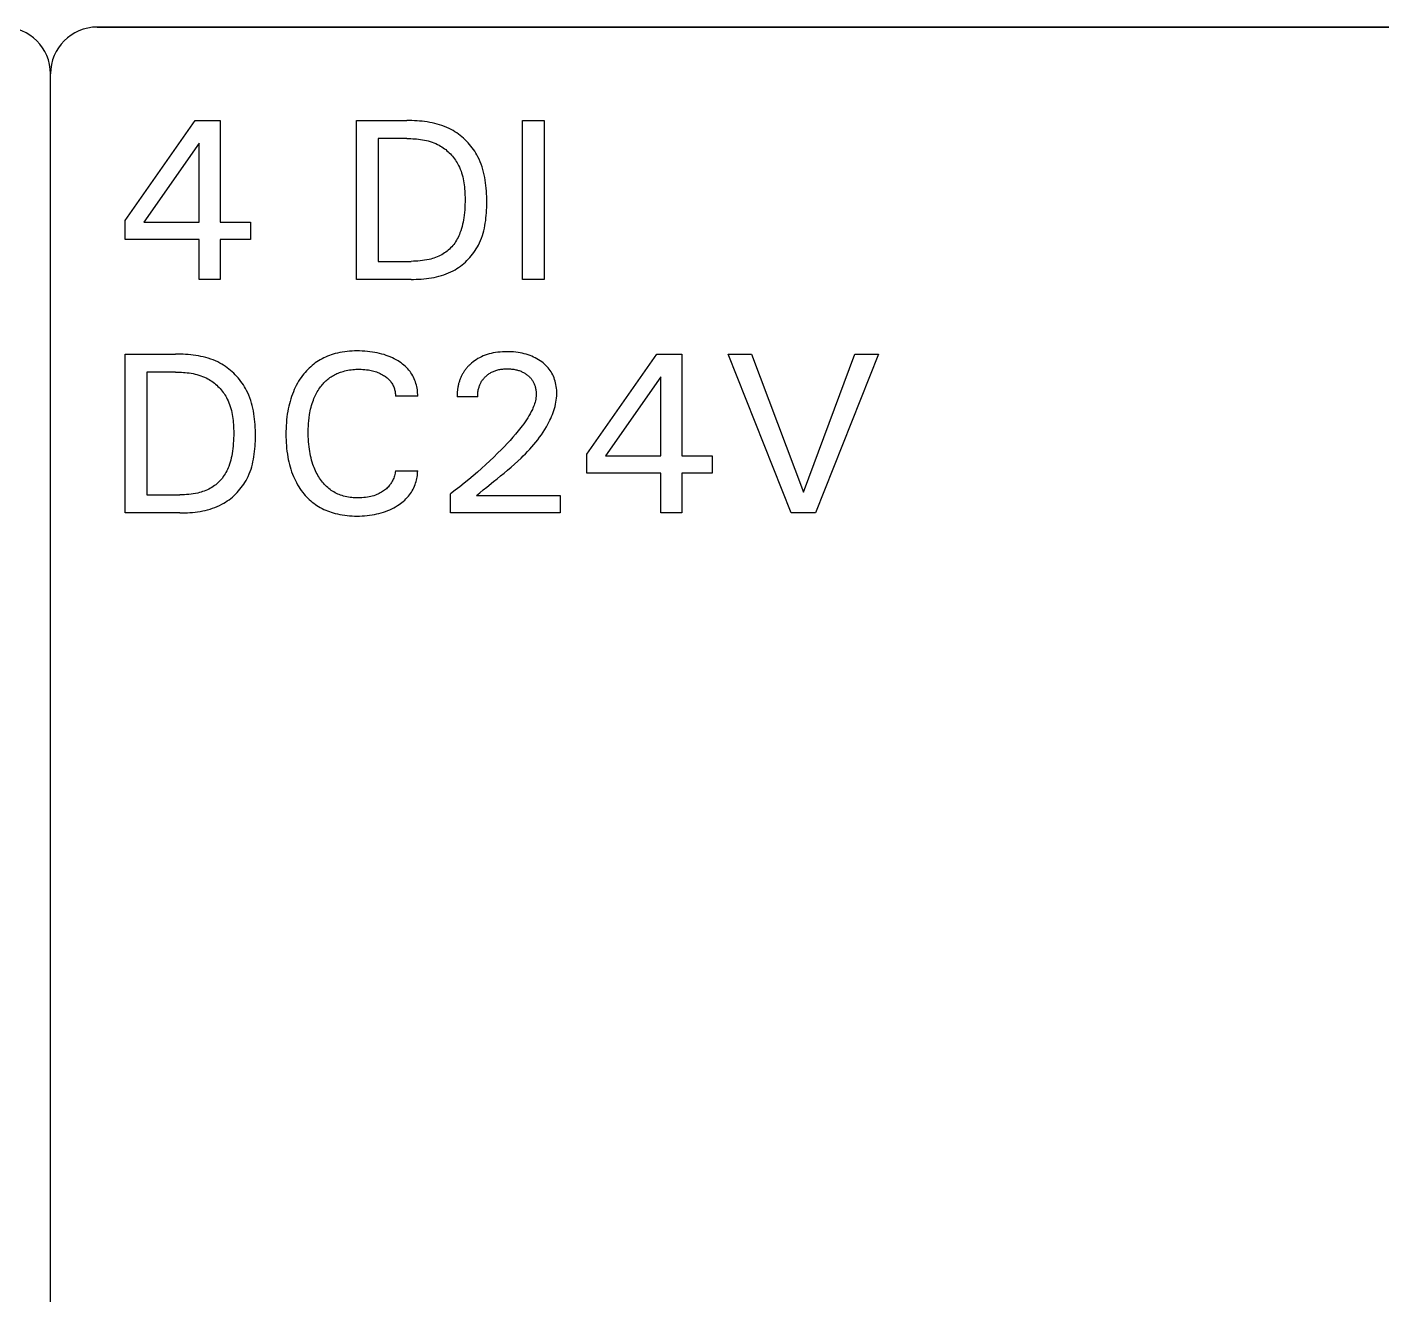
# Model space of a CAD drawing. Extents: x 10 to 656, y -396 to 292.
# Drawn here: x 264.507 to 267.443, y 115.463 to 118.21 of the extents above; entities that cross this region are included whole.
import ezdxf

# ---------------------------------------------------------------- set-up
doc = ezdxf.new("R2010")
doc.units = 0
doc.header["$LTSCALE"] = 5
doc.header["$MEASUREMENT"] = 0
doc.layers.get('0').update_dxf_attribs({"linetype": 'CONTINUOUS'})

msp = doc.modelspace()

# ---------------------------------------------------------------- linework, layer by layer
at = {"color": 7, "linetype": 'Continuous'}
for p, q in [((264.6592, 118.2098), (267.4934, 118.2098)), ((267.4934, 118.2098), (264.6592, 118.2098)), ((264.558, 91.5889), (264.558, 118.1086)), ((264.558, 91.5889), (264.558, 118.1086)), ((264.558, 101.4882), (264.558, 118.1086)), ((264.558, 101.4882), (264.558, 118.1086)), ((264.7199, 117.7908), (264.8716, 118.0073)), ((264.8716, 118.0073), (264.926, 118.0073)), ((264.926, 118.0073), (264.926, 117.7869)), ((265.2211, 117.6632), (265.2211, 118.0073)), ((265.2211, 118.0073), (265.3302, 118.0073)), ((265.3356, 118.0073), (265.3302, 118.0073)), ((265.3411, 118.0072), (265.3356, 118.0073)), ((265.3466, 118.007), (265.3411, 118.0072)), ((265.3522, 118.0067), (265.3466, 118.007)), ((265.3577, 118.0062), (265.3522, 118.0067)), ((265.3632, 118.0057), (265.3577, 118.0062)), ((265.3687, 118.0051), (265.3632, 118.0057)), ((265.3742, 118.0043), (265.3687, 118.0051)), ((265.3797, 118.0034), (265.3742, 118.0043)), ((265.3851, 118.0023), (265.3797, 118.0034)), ((265.5809, 117.6632), (265.5809, 118.0073)), ((265.5809, 118.0073), (265.628, 118.0073)), ((265.628, 118.0073), (265.628, 117.6632)), ((265.3905, 118.0011), (265.3851, 118.0023)), ((265.3958, 117.9997), (265.3905, 118.0011)), ((265.4011, 117.9982), (265.3958, 117.9997)), ((265.4063, 117.9965), (265.4011, 117.9982)), ((265.4114, 117.9946), (265.4063, 117.9965)), ((265.4165, 117.9925), (265.4114, 117.9946)), ((265.4215, 117.9902), (265.4165, 117.9925)), ((265.4264, 117.9877), (265.4215, 117.9902)), ((265.4304, 117.9854), (265.4264, 117.9877)), ((265.4344, 117.983), (265.4304, 117.9854)), ((265.4382, 117.9804), (265.4344, 117.983)), ((265.442, 117.9777), (265.4382, 117.9804)), ((265.4457, 117.9749), (265.442, 117.9777)), ((265.4494, 117.972), (265.4457, 117.9749)), ((264.8799, 117.9583), (264.7602, 117.7869)), ((264.8799, 117.7869), (264.8799, 117.9583)), ((265.2682, 117.9683), (265.2682, 117.7022)), ((265.3302, 117.9683), (265.2682, 117.9683)), ((265.3302, 117.9683), (265.3344, 117.9683)), ((265.3344, 117.9683), (265.3386, 117.9682)), ((265.3386, 117.9682), (265.3429, 117.968)), ((265.3429, 117.968), (265.3472, 117.9677)), ((265.3472, 117.9677), (265.3514, 117.9674)), ((265.3514, 117.9674), (265.3557, 117.9669)), ((265.3557, 117.9669), (265.3599, 117.9664)), ((265.3599, 117.9664), (265.3641, 117.9657)), ((265.3641, 117.9657), (265.3683, 117.9649)), ((265.3683, 117.9649), (265.3725, 117.964)), ((265.3725, 117.964), (265.3766, 117.963)), ((265.3766, 117.963), (265.3807, 117.9618)), ((265.3807, 117.9618), (265.3847, 117.9605)), ((265.3847, 117.9605), (265.3887, 117.9591)), ((265.3887, 117.9591), (265.3926, 117.9574)), ((265.3926, 117.9574), (265.3965, 117.9557)), ((265.3965, 117.9557), (265.4002, 117.9537)), ((265.4002, 117.9537), (265.4032, 117.952)), ((265.4032, 117.952), (265.4061, 117.9502)), ((265.4061, 117.9502), (265.4089, 117.9483)), ((265.4089, 117.9483), (265.4117, 117.9463)), ((265.4117, 117.9463), (265.4144, 117.9442)), ((265.4144, 117.9442), (265.417, 117.942)), ((265.4529, 117.9689), (265.4494, 117.972)), ((265.4563, 117.9657), (265.4529, 117.9689)), ((265.4596, 117.9624), (265.4563, 117.9657)), ((265.4628, 117.959), (265.4596, 117.9624)), ((265.4659, 117.9555), (265.4628, 117.959)), ((265.4689, 117.9519), (265.4659, 117.9555)), ((265.4718, 117.9482), (265.4689, 117.9519)), ((265.4745, 117.9445), (265.4718, 117.9482)), ((265.4771, 117.9406), (265.4745, 117.9445)), ((265.417, 117.942), (265.4196, 117.9398)), ((265.4196, 117.9398), (265.4221, 117.9374)), ((265.4221, 117.9374), (265.4245, 117.9349)), ((265.4245, 117.9349), (265.4268, 117.9324)), ((265.4268, 117.9324), (265.4291, 117.9298)), ((265.4291, 117.9298), (265.4312, 117.9272)), ((265.4312, 117.9272), (265.4333, 117.9244)), ((265.4333, 117.9244), (265.4353, 117.9216)), ((265.4353, 117.9216), (265.4372, 117.9188)), ((265.4372, 117.9188), (265.439, 117.9159)), ((265.439, 117.9159), (265.4407, 117.9129)), ((265.4796, 117.9367), (265.4771, 117.9406)), ((265.4819, 117.9327), (265.4796, 117.9367)), ((265.4841, 117.9286), (265.4819, 117.9327)), ((265.4867, 117.9234), (265.4841, 117.9286)), ((265.4891, 117.918), (265.4867, 117.9234)), ((265.4912, 117.9125), (265.4891, 117.918)), ((265.4407, 117.9129), (265.4423, 117.9099)), ((265.4423, 117.9099), (265.4442, 117.9059)), ((265.4442, 117.9059), (265.4459, 117.9019)), ((265.4459, 117.9019), (265.4475, 117.8978)), ((265.4475, 117.8978), (265.4489, 117.8937)), ((265.4489, 117.8937), (265.4501, 117.8895)), ((265.4501, 117.8895), (265.4513, 117.8852)), ((265.4513, 117.8852), (265.4522, 117.8809)), ((265.4932, 117.907), (265.4912, 117.9125)), ((265.4949, 117.9013), (265.4932, 117.907)), ((265.4965, 117.8957), (265.4949, 117.9013)), ((265.4978, 117.8899), (265.4965, 117.8957)), ((265.499, 117.8841), (265.4978, 117.8899)), ((265.4522, 117.8809), (265.4531, 117.8766)), ((265.4531, 117.8766), (265.4538, 117.8722)), ((265.4538, 117.8722), (265.4545, 117.8678)), ((265.4545, 117.8678), (265.455, 117.8634)), ((265.455, 117.8634), (265.4554, 117.859)), ((265.4554, 117.859), (265.4557, 117.8546)), ((265.5, 117.8782), (265.499, 117.8841)), ((265.5009, 117.8723), (265.5, 117.8782)), ((265.5016, 117.8664), (265.5009, 117.8723)), ((265.5022, 117.8604), (265.5016, 117.8664)), ((265.5026, 117.8544), (265.5022, 117.8604)), ((265.4557, 117.8546), (265.456, 117.8502)), ((265.456, 117.8502), (265.4561, 117.8457)), ((265.4561, 117.8457), (265.4562, 117.8413)), ((265.4562, 117.8311), (265.4561, 117.8253)), ((265.4562, 117.8413), (265.4563, 117.8369)), ((265.4563, 117.8369), (265.4562, 117.8311)), ((265.503, 117.8484), (265.5026, 117.8544)), ((265.5032, 117.8424), (265.503, 117.8484)), ((265.5033, 117.8363), (265.5032, 117.8424)), ((265.5033, 117.8303), (265.5033, 117.8363)), ((265.5033, 117.8246), (265.5033, 117.8303)), ((265.4543, 117.8024), (265.4535, 117.7967)), ((265.455, 117.8081), (265.4543, 117.8024)), ((265.4555, 117.8138), (265.455, 117.8081)), ((265.4558, 117.8195), (265.4555, 117.8138)), ((265.4561, 117.8253), (265.4558, 117.8195)), ((265.5016, 117.7962), (265.5022, 117.8018)), ((265.5022, 117.8018), (265.5026, 117.8075)), ((265.5026, 117.8075), (265.5029, 117.8131)), ((265.5029, 117.8131), (265.5032, 117.8188)), ((265.5032, 117.8188), (265.5033, 117.8246)), ((264.7199, 117.7493), (264.7199, 117.7908)), ((264.7602, 117.7869), (264.8799, 117.7869)), ((264.926, 117.7869), (264.9911, 117.7869)), ((264.9911, 117.7869), (264.9911, 117.7493)), ((265.4469, 117.7686), (265.4453, 117.764)), ((265.4484, 117.7732), (265.4469, 117.7686)), ((265.4497, 117.7778), (265.4484, 117.7732)), ((265.4509, 117.7825), (265.4497, 117.7778)), ((265.4519, 117.7872), (265.4509, 117.7825)), ((265.4528, 117.7919), (265.4519, 117.7872)), ((265.4535, 117.7967), (265.4528, 117.7919)), ((265.4953, 117.7632), (265.4968, 117.7686)), ((265.4968, 117.7686), (265.4981, 117.774)), ((265.4981, 117.774), (265.4992, 117.7795)), ((265.4992, 117.7795), (265.5001, 117.785)), ((265.5001, 117.785), (265.501, 117.7906)), ((265.501, 117.7906), (265.5016, 117.7962)), ((264.8799, 117.7493), (264.7199, 117.7493)), ((264.8799, 117.6632), (264.8799, 117.7493)), ((264.926, 117.7493), (264.926, 117.6632)), ((264.9911, 117.7493), (264.926, 117.7493)), ((265.4316, 117.7388), (265.4295, 117.7362)), ((265.4338, 117.7417), (265.4316, 117.7388)), ((265.4358, 117.7447), (265.4338, 117.7417)), ((265.4376, 117.7478), (265.4358, 117.7447)), ((265.4394, 117.7509), (265.4376, 117.7478)), ((265.441, 117.7541), (265.4394, 117.7509)), ((265.4426, 117.7574), (265.441, 117.7541)), ((265.444, 117.7607), (265.4426, 117.7574)), ((265.4453, 117.764), (265.444, 117.7607)), ((265.4851, 117.7375), (265.4876, 117.7424)), ((265.4876, 117.7424), (265.4898, 117.7475)), ((265.4898, 117.7475), (265.4919, 117.7527)), ((265.4919, 117.7527), (265.4937, 117.7579)), ((265.4937, 117.7579), (265.4953, 117.7632)), ((265.3889, 117.7093), (265.3854, 117.7082)), ((265.3924, 117.7105), (265.3889, 117.7093)), ((265.3958, 117.7119), (265.3924, 117.7105)), ((265.3992, 117.7133), (265.3958, 117.7119)), ((265.4025, 117.7149), (265.3992, 117.7133)), ((265.4058, 117.7166), (265.4025, 117.7149)), ((265.409, 117.7185), (265.4058, 117.7166)), ((265.4118, 117.7203), (265.409, 117.7185)), ((265.4146, 117.7223), (265.4118, 117.7203)), ((265.4173, 117.7243), (265.4146, 117.7223)), ((265.4199, 117.7265), (265.4173, 117.7243)), ((265.4225, 117.7288), (265.4199, 117.7265)), ((265.4249, 117.7311), (265.4225, 117.7288)), ((265.4273, 117.7336), (265.4249, 117.7311)), ((265.4295, 117.7362), (265.4273, 117.7336)), ((265.4636, 117.7073), (265.4667, 117.7107)), ((265.4667, 117.7107), (265.4698, 117.7143)), ((265.4698, 117.7143), (265.4727, 117.7179)), ((265.4727, 117.7179), (265.4754, 117.7217)), ((265.4754, 117.7217), (265.4781, 117.7255)), ((265.4781, 117.7255), (265.4806, 117.7294)), ((265.4806, 117.7294), (265.4829, 117.7334)), ((265.4829, 117.7334), (265.4851, 117.7375)), ((265.2682, 117.7022), (265.3397, 117.7022)), ((265.3445, 117.7023), (265.3397, 117.7022)), ((265.3494, 117.7024), (265.3445, 117.7023)), ((265.3543, 117.7027), (265.3494, 117.7024)), ((265.3591, 117.7031), (265.3543, 117.7027)), ((265.3639, 117.7037), (265.3591, 117.7031)), ((265.3687, 117.7044), (265.3639, 117.7037)), ((265.3735, 117.7053), (265.3687, 117.7044)), ((265.3783, 117.7063), (265.3735, 117.7053)), ((265.3819, 117.7072), (265.3783, 117.7063)), ((265.3854, 117.7082), (265.3819, 117.7072)), ((265.4256, 117.6793), (265.4305, 117.6818)), ((265.4305, 117.6818), (265.4345, 117.684)), ((265.4345, 117.684), (265.4385, 117.6865)), ((265.4385, 117.6865), (265.4424, 117.689)), ((265.4424, 117.689), (265.4462, 117.6917)), ((265.4462, 117.6917), (265.4498, 117.6946)), ((265.4498, 117.6946), (265.4534, 117.6976)), ((265.4534, 117.6976), (265.4569, 117.7007)), ((265.4569, 117.7007), (265.4603, 117.7039)), ((265.4603, 117.7039), (265.4636, 117.7073)), ((264.926, 117.6632), (264.8799, 117.6632)), ((265.3394, 117.6632), (265.2211, 117.6632)), ((265.3394, 117.6632), (265.3449, 117.6632)), ((265.3449, 117.6632), (265.3504, 117.6634)), ((265.3504, 117.6634), (265.356, 117.6636)), ((265.356, 117.6636), (265.3615, 117.6639)), ((265.3615, 117.6639), (265.367, 117.6644)), ((265.367, 117.6644), (265.3725, 117.6649)), ((265.3725, 117.6649), (265.3781, 117.6656)), ((265.3781, 117.6656), (265.3835, 117.6665)), ((265.3835, 117.6665), (265.389, 117.6674)), ((265.389, 117.6674), (265.3944, 117.6686)), ((265.3944, 117.6686), (265.3998, 117.6699)), ((265.3998, 117.6699), (265.4051, 117.6714)), ((265.4051, 117.6714), (265.4103, 117.6731)), ((265.4103, 117.6731), (265.4155, 117.6749)), ((265.4155, 117.6749), (265.4206, 117.677)), ((265.4206, 117.677), (265.4256, 117.6793)), ((265.628, 117.6632), (265.5809, 117.6632)), ((265.1797, 117.5035), (265.1746, 117.5022)), ((265.185, 117.5046), (265.1797, 117.5035)), ((265.1902, 117.5056), (265.185, 117.5046)), ((265.1955, 117.5063), (265.1902, 117.5056)), ((265.2008, 117.507), (265.1955, 117.5063)), ((265.2061, 117.5075), (265.2008, 117.507)), ((265.2114, 117.5078), (265.2061, 117.5075)), ((265.2168, 117.508), (265.2114, 117.5078)), ((265.2221, 117.5081), (265.2168, 117.508)), ((265.2278, 117.508), (265.2221, 117.5081)), ((265.2334, 117.5078), (265.2278, 117.508)), ((265.239, 117.5075), (265.2334, 117.5078)), ((265.2447, 117.5071), (265.239, 117.5075)), ((265.2503, 117.5064), (265.2447, 117.5071)), ((265.2559, 117.5057), (265.2503, 117.5064)), ((265.2609, 117.5048), (265.2559, 117.5057)), ((265.2659, 117.5038), (265.2609, 117.5048)), ((265.2709, 117.5027), (265.2659, 117.5038)), ((265.5173, 117.5036), (265.5129, 117.5026)), ((265.5222, 117.5045), (265.5173, 117.5036)), ((265.5271, 117.5052), (265.5222, 117.5045)), ((265.5321, 117.5057), (265.5271, 117.5052)), ((265.5371, 117.5061), (265.5321, 117.5057)), ((265.542, 117.5063), (265.5371, 117.5061)), ((265.547, 117.5064), (265.542, 117.5063)), ((265.5519, 117.5063), (265.547, 117.5064)), ((265.5567, 117.5061), (265.5519, 117.5063)), ((265.5615, 117.5058), (265.5567, 117.5061)), ((265.5664, 117.5053), (265.5615, 117.5058)), ((265.5712, 117.5047), (265.5664, 117.5053)), ((265.576, 117.5039), (265.5712, 117.5047)), ((265.5803, 117.5031), (265.576, 117.5039)), ((264.7199, 117.1571), (264.7199, 117.5012)), ((264.7199, 117.5012), (264.8289, 117.5012)), ((264.8344, 117.5012), (264.8289, 117.5012)), ((264.8399, 117.5011), (264.8344, 117.5012)), ((264.8454, 117.5009), (264.8399, 117.5011)), ((264.8509, 117.5006), (264.8454, 117.5009)), ((264.8565, 117.5001), (264.8509, 117.5006)), ((264.862, 117.4996), (264.8565, 117.5001)), ((264.8675, 117.499), (264.862, 117.4996)), ((264.873, 117.4982), (264.8675, 117.499)), ((264.8784, 117.4973), (264.873, 117.4982)), ((264.8839, 117.4962), (264.8784, 117.4973)), ((264.8892, 117.495), (264.8839, 117.4962)), ((264.8946, 117.4936), (264.8892, 117.495)), ((264.8999, 117.4921), (264.8946, 117.4936)), ((264.9051, 117.4904), (264.8999, 117.4921)), ((264.9102, 117.4885), (264.9051, 117.4904)), ((264.9153, 117.4864), (264.9102, 117.4885)), ((264.9203, 117.4841), (264.9153, 117.4864)), ((264.9252, 117.4816), (264.9203, 117.4841)), ((264.9292, 117.4793), (264.9252, 117.4816)), ((264.9331, 117.4769), (264.9292, 117.4793)), ((264.937, 117.4743), (264.9331, 117.4769)), ((264.9408, 117.4716), (264.937, 117.4743)), ((265.125, 117.4767), (265.1218, 117.4739)), ((265.1283, 117.4794), (265.125, 117.4767)), ((265.1318, 117.482), (265.1283, 117.4794)), ((265.1353, 117.4844), (265.1318, 117.482)), ((265.1389, 117.4868), (265.1353, 117.4844)), ((265.1426, 117.489), (265.1389, 117.4868)), ((265.1464, 117.4911), (265.1426, 117.489)), ((265.1503, 117.4931), (265.1464, 117.4911)), ((265.1542, 117.4949), (265.1503, 117.4931)), ((265.1582, 117.4966), (265.1542, 117.4949)), ((265.1622, 117.4982), (265.1582, 117.4966)), ((265.1663, 117.4996), (265.1622, 117.4982)), ((265.1704, 117.501), (265.1663, 117.4996)), ((265.1746, 117.5022), (265.1704, 117.501)), ((265.2758, 117.5014), (265.2709, 117.5027)), ((265.2807, 117.5), (265.2758, 117.5014)), ((265.2855, 117.4984), (265.2807, 117.5)), ((265.29, 117.4968), (265.2855, 117.4984)), ((265.2943, 117.495), (265.29, 117.4968)), ((265.2987, 117.4931), (265.2943, 117.495)), ((265.3029, 117.491), (265.2987, 117.4931)), ((265.3071, 117.4888), (265.3029, 117.491)), ((265.3111, 117.4864), (265.3071, 117.4888)), ((265.3144, 117.4843), (265.3111, 117.4864)), ((265.3176, 117.4821), (265.3144, 117.4843)), ((265.3208, 117.4797), (265.3176, 117.4821)), ((265.3238, 117.4773), (265.3208, 117.4797)), ((265.3267, 117.4747), (265.3238, 117.4773)), ((265.3295, 117.472), (265.3267, 117.4747)), ((265.463, 117.4747), (265.4618, 117.4735)), ((265.4641, 117.4759), (265.463, 117.4747)), ((265.4653, 117.477), (265.4641, 117.4759)), ((265.4665, 117.4782), (265.4653, 117.477)), ((265.4677, 117.4793), (265.4665, 117.4782)), ((265.4689, 117.4804), (265.4677, 117.4793)), ((265.4702, 117.4815), (265.4689, 117.4804)), ((265.4735, 117.4842), (265.4702, 117.4815)), ((265.4769, 117.4867), (265.4735, 117.4842)), ((265.4805, 117.4891), (265.4769, 117.4867)), ((265.4841, 117.4913), (265.4805, 117.4891)), ((265.4879, 117.4934), (265.4841, 117.4913)), ((265.4917, 117.4953), (265.4879, 117.4934)), ((265.4958, 117.4971), (265.4917, 117.4953)), ((265.5, 117.4988), (265.4958, 117.4971)), ((265.5043, 117.5002), (265.5, 117.4988)), ((265.5086, 117.5015), (265.5043, 117.5002)), ((265.5129, 117.5026), (265.5086, 117.5015)), ((265.5845, 117.5021), (265.5803, 117.5031)), ((265.5887, 117.501), (265.5845, 117.5021)), ((265.5929, 117.4997), (265.5887, 117.501)), ((265.597, 117.4982), (265.5929, 117.4997)), ((265.6011, 117.4966), (265.597, 117.4982)), ((265.6048, 117.4949), (265.6011, 117.4966)), ((265.6085, 117.4931), (265.6048, 117.4949)), ((265.6121, 117.4912), (265.6085, 117.4931)), ((265.6156, 117.4891), (265.6121, 117.4912)), ((265.619, 117.4868), (265.6156, 117.4891)), ((265.6224, 117.4844), (265.619, 117.4868)), ((265.6253, 117.4821), (265.6224, 117.4844)), ((265.6281, 117.4797), (265.6253, 117.4821)), ((265.6309, 117.4772), (265.6281, 117.4797)), ((265.6335, 117.4745), (265.6309, 117.4772)), ((265.636, 117.4717), (265.6335, 117.4745)), ((265.7202, 117.2847), (265.8719, 117.5012)), ((265.8719, 117.5012), (265.9263, 117.5012)), ((265.9263, 117.5012), (265.9263, 117.2808)), ((266.1626, 117.1571), (266.026, 117.5012)), ((266.026, 117.5012), (266.077, 117.5012)), ((266.077, 117.5012), (266.1897, 117.2022)), ((266.1897, 117.2022), (266.3009, 117.5012)), ((266.3519, 117.5012), (266.2153, 117.1571)), ((266.3009, 117.5012), (266.3519, 117.5012)), ((264.767, 117.4622), (264.767, 117.1961)), ((264.8289, 117.4622), (264.767, 117.4622)), ((264.8289, 117.4622), (264.8332, 117.4622)), ((264.8332, 117.4622), (264.8374, 117.4621)), ((264.8374, 117.4621), (264.8417, 117.4619)), ((264.8417, 117.4619), (264.8459, 117.4616)), ((264.8459, 117.4616), (264.8502, 117.4613)), ((264.8502, 117.4613), (264.8544, 117.4608)), ((264.8544, 117.4608), (264.8587, 117.4603)), ((264.8587, 117.4603), (264.8629, 117.4596)), ((264.8629, 117.4596), (264.8671, 117.4588)), ((264.8671, 117.4588), (264.8713, 117.4579)), ((264.8713, 117.4579), (264.8754, 117.4569)), ((264.8754, 117.4569), (264.8795, 117.4557)), ((264.8795, 117.4557), (264.8835, 117.4544)), ((264.8835, 117.4544), (264.8875, 117.453)), ((264.8875, 117.453), (264.8914, 117.4513)), ((264.8914, 117.4513), (264.8952, 117.4496)), ((264.8952, 117.4496), (264.899, 117.4476)), ((264.899, 117.4476), (264.902, 117.4459)), ((264.902, 117.4459), (264.9048, 117.4441)), ((264.9445, 117.4688), (264.9408, 117.4716)), ((264.9481, 117.4659), (264.9445, 117.4688)), ((264.9517, 117.4628), (264.9481, 117.4659)), ((264.9551, 117.4596), (264.9517, 117.4628)), ((264.9584, 117.4563), (264.9551, 117.4596)), ((264.9616, 117.4529), (264.9584, 117.4563)), ((264.9647, 117.4494), (264.9616, 117.4529)), ((264.9677, 117.4458), (264.9647, 117.4494)), ((264.9705, 117.4421), (264.9677, 117.4458)), ((265.0984, 117.4466), (265.0957, 117.4423)), ((265.1013, 117.4508), (265.0984, 117.4466)), ((265.1043, 117.4549), (265.1013, 117.4508)), ((265.107, 117.4583), (265.1043, 117.4549)), ((265.1097, 117.4616), (265.107, 117.4583)), ((265.1126, 117.4648), (265.1097, 117.4616)), ((265.1156, 117.4679), (265.1126, 117.4648)), ((265.1186, 117.4709), (265.1156, 117.4679)), ((265.1218, 117.4739), (265.1186, 117.4709)), ((265.1547, 117.443), (265.1568, 117.445)), ((265.1568, 117.445), (265.159, 117.4468)), ((265.159, 117.4468), (265.1613, 117.4486)), ((265.1613, 117.4486), (265.1636, 117.4503)), ((265.1636, 117.4503), (265.166, 117.4519)), ((265.166, 117.4519), (265.1684, 117.4535)), ((265.1684, 117.4535), (265.1709, 117.455)), ((265.1709, 117.455), (265.1734, 117.4563)), ((265.1734, 117.4563), (265.176, 117.4576)), ((265.176, 117.4576), (265.1786, 117.4589)), ((265.1786, 117.4589), (265.1812, 117.46)), ((265.1812, 117.46), (265.1839, 117.4611)), ((265.1839, 117.4611), (265.1866, 117.4621)), ((265.1866, 117.4621), (265.1894, 117.463)), ((265.1894, 117.463), (265.1921, 117.4638)), ((265.1921, 117.4638), (265.1955, 117.4647)), ((265.1955, 117.4647), (265.199, 117.4655)), ((265.199, 117.4655), (265.2024, 117.4662)), ((265.2024, 117.4662), (265.2059, 117.4668)), ((265.2059, 117.4668), (265.2094, 117.4673)), ((265.2094, 117.4673), (265.2129, 117.4677)), ((265.2129, 117.4677), (265.2164, 117.468)), ((265.2164, 117.468), (265.2199, 117.4682)), ((265.2199, 117.4682), (265.2235, 117.4683)), ((265.2235, 117.4683), (265.227, 117.4683)), ((265.227, 117.4683), (265.231, 117.4683)), ((265.231, 117.4683), (265.235, 117.4681)), ((265.235, 117.4681), (265.2389, 117.4678)), ((265.2389, 117.4678), (265.2429, 117.4674)), ((265.2429, 117.4674), (265.2468, 117.4669)), ((265.2468, 117.4669), (265.2498, 117.4663)), ((265.2498, 117.4663), (265.2528, 117.4658)), ((265.2528, 117.4658), (265.2557, 117.4651)), ((265.2557, 117.4651), (265.2586, 117.4643)), ((265.2586, 117.4643), (265.2615, 117.4634)), ((265.2615, 117.4634), (265.2644, 117.4625)), ((265.2644, 117.4625), (265.267, 117.4615)), ((265.267, 117.4615), (265.2697, 117.4604)), ((265.2697, 117.4604), (265.2722, 117.4592)), ((265.2722, 117.4592), (265.2748, 117.4579)), ((265.2748, 117.4579), (265.2772, 117.4566)), ((265.2772, 117.4566), (265.2797, 117.4551)), ((265.2797, 117.4551), (265.2817, 117.4539)), ((265.2817, 117.4539), (265.2836, 117.4526)), ((265.2836, 117.4526), (265.2855, 117.4512)), ((265.2855, 117.4512), (265.2873, 117.4497)), ((265.2873, 117.4497), (265.2891, 117.4482)), ((265.2891, 117.4482), (265.2907, 117.4466)), ((265.2907, 117.4466), (265.2924, 117.4449)), ((265.2924, 117.4449), (265.2939, 117.4432)), ((265.3322, 117.4692), (265.3295, 117.472)), ((265.3347, 117.4663), (265.3322, 117.4692)), ((265.337, 117.4634), (265.3347, 117.4663)), ((265.3391, 117.4604), (265.337, 117.4634)), ((265.3411, 117.4574), (265.3391, 117.4604)), ((265.3429, 117.4542), (265.3411, 117.4574)), ((265.3446, 117.451), (265.3429, 117.4542)), ((265.3462, 117.4477), (265.3446, 117.451)), ((265.3476, 117.4443), (265.3462, 117.4477)), ((265.4451, 117.4457), (265.4445, 117.4441)), ((265.4457, 117.4474), (265.4451, 117.4457)), ((265.4464, 117.4491), (265.4457, 117.4474)), ((265.4471, 117.4507), (265.4464, 117.4491)), ((265.4478, 117.4523), (265.4471, 117.4507)), ((265.4485, 117.4539), (265.4478, 117.4523)), ((265.4493, 117.4555), (265.4485, 117.4539)), ((265.4502, 117.4571), (265.4493, 117.4555)), ((265.451, 117.4586), (265.4502, 117.4571)), ((265.4519, 117.4601), (265.451, 117.4586)), ((265.4528, 117.4616), (265.4519, 117.4601)), ((265.4537, 117.463), (265.4528, 117.4616)), ((265.4546, 117.4644), (265.4537, 117.463)), ((265.4556, 117.4658), (265.4546, 117.4644)), ((265.4566, 117.4671), (265.4556, 117.4658)), ((265.4576, 117.4684), (265.4566, 117.4671)), ((265.4586, 117.4697), (265.4576, 117.4684)), ((265.4597, 117.471), (265.4586, 117.4697)), ((265.4607, 117.4722), (265.4597, 117.471)), ((265.4618, 117.4735), (265.4607, 117.4722)), ((265.4932, 117.4437), (265.4942, 117.4451)), ((265.4942, 117.4451), (265.4952, 117.4465)), ((265.4952, 117.4465), (265.4963, 117.4479)), ((265.4963, 117.4479), (265.4974, 117.4492)), ((265.4974, 117.4492), (265.4986, 117.4505)), ((265.4986, 117.4505), (265.4998, 117.4517)), ((265.4998, 117.4517), (265.501, 117.453)), ((265.501, 117.453), (265.5025, 117.4543)), ((265.5025, 117.4543), (265.504, 117.4556)), ((265.504, 117.4556), (265.5055, 117.4568)), ((265.5055, 117.4568), (265.5071, 117.4579)), ((265.5071, 117.4579), (265.5088, 117.4591)), ((265.5088, 117.4591), (265.5104, 117.4601)), ((265.5104, 117.4601), (265.5121, 117.4611)), ((265.5121, 117.4611), (265.5139, 117.462)), ((265.5139, 117.462), (265.5157, 117.4629)), ((265.5157, 117.4629), (265.5176, 117.4638)), ((265.5176, 117.4638), (265.5195, 117.4645)), ((265.5195, 117.4645), (265.5214, 117.4652)), ((265.5214, 117.4652), (265.5233, 117.4659)), ((265.5233, 117.4659), (265.5253, 117.4665)), ((265.5253, 117.4665), (265.5272, 117.467)), ((265.5272, 117.467), (265.5292, 117.4675)), ((265.5292, 117.4675), (265.5314, 117.4679)), ((265.5314, 117.4679), (265.5336, 117.4683)), ((265.5336, 117.4683), (265.5358, 117.4686)), ((265.5358, 117.4686), (265.5381, 117.4689)), ((265.5381, 117.4689), (265.5403, 117.469)), ((265.5403, 117.469), (265.5425, 117.4692)), ((265.5425, 117.4692), (265.5448, 117.4693)), ((265.5448, 117.4693), (265.547, 117.4693)), ((265.547, 117.4693), (265.5495, 117.4693)), ((265.5495, 117.4693), (265.552, 117.4692)), ((265.552, 117.4692), (265.5545, 117.469)), ((265.5545, 117.469), (265.557, 117.4688)), ((265.557, 117.4688), (265.5594, 117.4685)), ((265.5594, 117.4685), (265.5619, 117.4682)), ((265.5619, 117.4682), (265.5643, 117.4677)), ((265.5643, 117.4677), (265.5663, 117.4674)), ((265.5663, 117.4674), (265.5682, 117.4669)), ((265.5682, 117.4669), (265.5701, 117.4664)), ((265.5701, 117.4664), (265.572, 117.4659)), ((265.572, 117.4659), (265.5738, 117.4653)), ((265.5738, 117.4653), (265.5757, 117.4646)), ((265.5757, 117.4646), (265.5775, 117.4639)), ((265.5775, 117.4639), (265.5793, 117.4631)), ((265.5793, 117.4631), (265.581, 117.4623)), ((265.581, 117.4623), (265.5826, 117.4615)), ((265.5826, 117.4615), (265.5842, 117.4606)), ((265.5842, 117.4606), (265.5858, 117.4597)), ((265.5858, 117.4597), (265.5874, 117.4587)), ((265.5874, 117.4587), (265.5889, 117.4576)), ((265.5889, 117.4576), (265.5904, 117.4565)), ((265.5904, 117.4565), (265.5919, 117.4554)), ((265.5919, 117.4554), (265.5932, 117.4543)), ((265.5932, 117.4543), (265.5945, 117.4532)), ((265.5945, 117.4532), (265.5957, 117.452)), ((265.5957, 117.452), (265.5969, 117.4508)), ((265.5969, 117.4508), (265.598, 117.4495)), ((265.598, 117.4495), (265.5992, 117.4482)), ((265.5992, 117.4482), (265.6002, 117.4469)), ((265.6002, 117.4469), (265.6012, 117.4455)), ((265.6012, 117.4455), (265.6022, 117.4441)), ((265.6383, 117.4689), (265.636, 117.4717)), ((265.6405, 117.4659), (265.6383, 117.4689)), ((265.6425, 117.4628), (265.6405, 117.4659)), ((265.6444, 117.4597), (265.6425, 117.4628)), ((265.6461, 117.4564), (265.6444, 117.4597)), ((265.6477, 117.4531), (265.6461, 117.4564)), ((265.6491, 117.4497), (265.6477, 117.4531)), ((265.6503, 117.4463), (265.6491, 117.4497)), ((265.6514, 117.4428), (265.6503, 117.4463)), ((265.8802, 117.4522), (265.7604, 117.2808)), ((265.8802, 117.2808), (265.8802, 117.4522)), ((264.9048, 117.4441), (264.9077, 117.4422)), ((264.9077, 117.4422), (264.9105, 117.4402)), ((264.9105, 117.4402), (264.9132, 117.4381)), ((264.9132, 117.4381), (264.9158, 117.4359)), ((264.9158, 117.4359), (264.9184, 117.4337)), ((264.9184, 117.4337), (264.9209, 117.4313)), ((264.9209, 117.4313), (264.9233, 117.4288)), ((264.9233, 117.4288), (264.9256, 117.4263)), ((264.9256, 117.4263), (264.9279, 117.4237)), ((264.9279, 117.4237), (264.93, 117.4211)), ((264.93, 117.4211), (264.9321, 117.4183)), ((264.9321, 117.4183), (264.9341, 117.4155)), ((264.9341, 117.4155), (264.936, 117.4127)), ((264.9733, 117.4384), (264.9705, 117.4421)), ((264.9759, 117.4345), (264.9733, 117.4384)), ((264.9784, 117.4306), (264.9759, 117.4345)), ((264.9807, 117.4266), (264.9784, 117.4306)), ((264.9829, 117.4225), (264.9807, 117.4266)), ((264.9855, 117.4173), (264.9829, 117.4225)), ((264.9879, 117.4119), (264.9855, 117.4173)), ((265.0843, 117.4197), (265.0822, 117.4146)), ((265.0863, 117.4244), (265.0843, 117.4197)), ((265.0884, 117.429), (265.0863, 117.4244)), ((265.0907, 117.4335), (265.0884, 117.429)), ((265.0931, 117.438), (265.0907, 117.4335)), ((265.0957, 117.4423), (265.0931, 117.438)), ((265.1329, 117.4137), (265.1344, 117.4166)), ((265.1344, 117.4166), (265.136, 117.4195)), ((265.136, 117.4195), (265.1377, 117.4223)), ((265.1377, 117.4223), (265.1395, 117.4251)), ((265.1395, 117.4251), (265.1414, 117.4278)), ((265.1414, 117.4278), (265.1431, 117.4302)), ((265.1431, 117.4302), (265.1449, 117.4324)), ((265.1449, 117.4324), (265.1467, 117.4347)), ((265.1467, 117.4347), (265.1486, 117.4369)), ((265.1486, 117.4369), (265.1505, 117.439)), ((265.1505, 117.439), (265.1526, 117.441)), ((265.1526, 117.441), (265.1547, 117.443)), ((265.2939, 117.4432), (265.2953, 117.4415)), ((265.2953, 117.4415), (265.2965, 117.4397)), ((265.2965, 117.4397), (265.2977, 117.4379)), ((265.2977, 117.4379), (265.2988, 117.4361)), ((265.2988, 117.4361), (265.2999, 117.4342)), ((265.2999, 117.4342), (265.3008, 117.4322)), ((265.3008, 117.4322), (265.3017, 117.4302)), ((265.3017, 117.4302), (265.3024, 117.4282)), ((265.3024, 117.4282), (265.3031, 117.4262)), ((265.3031, 117.4262), (265.3037, 117.4242)), ((265.3037, 117.4242), (265.3041, 117.4222)), ((265.3041, 117.4222), (265.3045, 117.4202)), ((265.3045, 117.4202), (265.3049, 117.4182)), ((265.3049, 117.4182), (265.3051, 117.4162)), ((265.3051, 117.4162), (265.3053, 117.4141)), ((265.3489, 117.4408), (265.3476, 117.4443)), ((265.3499, 117.4375), (265.3489, 117.4408)), ((265.3509, 117.4342), (265.3499, 117.4375)), ((265.3517, 117.4308), (265.3509, 117.4342)), ((265.3524, 117.4273), (265.3517, 117.4308)), ((265.3529, 117.4239), (265.3524, 117.4273)), ((265.3533, 117.4204), (265.3529, 117.4239)), ((265.3535, 117.417), (265.3533, 117.4204)), ((265.3536, 117.4135), (265.3535, 117.417)), ((265.4391, 117.4161), (265.439, 117.4141)), ((265.4392, 117.418), (265.4391, 117.4161)), ((265.4394, 117.4199), (265.4392, 117.418)), ((265.4396, 117.4219), (265.4394, 117.4199)), ((265.4398, 117.4238), (265.4396, 117.4219)), ((265.4401, 117.4258), (265.4398, 117.4238)), ((265.4404, 117.4277), (265.4401, 117.4258)), ((265.4407, 117.4296), (265.4404, 117.4277)), ((265.4411, 117.4315), (265.4407, 117.4296)), ((265.4415, 117.4335), (265.4411, 117.4315)), ((265.4419, 117.4354), (265.4415, 117.4335)), ((265.4424, 117.4373), (265.4419, 117.4354)), ((265.4429, 117.439), (265.4424, 117.4373)), ((265.4434, 117.4407), (265.4429, 117.439)), ((265.4439, 117.4424), (265.4434, 117.4407)), ((265.4445, 117.4441), (265.4439, 117.4424)), ((265.4838, 117.4149), (265.484, 117.4171)), ((265.484, 117.4171), (265.4843, 117.4193)), ((265.4843, 117.4193), (265.4846, 117.4215)), ((265.4846, 117.4215), (265.485, 117.4237)), ((265.485, 117.4237), (265.4855, 117.4258)), ((265.4855, 117.4258), (265.486, 117.4276)), ((265.486, 117.4276), (265.4865, 117.4293)), ((265.4865, 117.4293), (265.487, 117.431)), ((265.487, 117.431), (265.4876, 117.4327)), ((265.4876, 117.4327), (265.4882, 117.4343)), ((265.4882, 117.4343), (265.4889, 117.436)), ((265.4889, 117.436), (265.4897, 117.4376)), ((265.4897, 117.4376), (265.4905, 117.4392)), ((265.4905, 117.4392), (265.4913, 117.4407)), ((265.4913, 117.4407), (265.4922, 117.4422)), ((265.4922, 117.4422), (265.4932, 117.4437)), ((265.6022, 117.4441), (265.6031, 117.4426)), ((265.6031, 117.4426), (265.6039, 117.4412)), ((265.6039, 117.4412), (265.6047, 117.4396)), ((265.6047, 117.4396), (265.6055, 117.4381)), ((265.6055, 117.4381), (265.6061, 117.4365)), ((265.6061, 117.4365), (265.6068, 117.4349)), ((265.6068, 117.4349), (265.6073, 117.4333)), ((265.6073, 117.4333), (265.6079, 117.4317)), ((265.6079, 117.4317), (265.6084, 117.43)), ((265.6084, 117.43), (265.6088, 117.4282)), ((265.6088, 117.4282), (265.6092, 117.4263)), ((265.6092, 117.4263), (265.6096, 117.4245)), ((265.6096, 117.4245), (265.6099, 117.4226)), ((265.6099, 117.4226), (265.6101, 117.4207)), ((265.6101, 117.4207), (265.6103, 117.4188)), ((265.6103, 117.4188), (265.6104, 117.417)), ((265.6104, 117.417), (265.6104, 117.4151)), ((265.6524, 117.4389), (265.6514, 117.4428)), ((265.6533, 117.435), (265.6524, 117.4389)), ((265.654, 117.4311), (265.6533, 117.435)), ((265.6545, 117.4271), (265.654, 117.4311)), ((265.6548, 117.4231), (265.6545, 117.4271)), ((265.655, 117.4191), (265.6548, 117.4231)), ((265.655, 117.4151), (265.655, 117.4191)), ((264.936, 117.4127), (264.9378, 117.4098)), ((264.9378, 117.4098), (264.9394, 117.4068)), ((264.9394, 117.4068), (264.941, 117.4038)), ((264.941, 117.4038), (264.9429, 117.3998)), ((264.9429, 117.3998), (264.9447, 117.3958)), ((264.9447, 117.3958), (264.9462, 117.3917)), ((264.9462, 117.3917), (264.9477, 117.3876)), ((264.9477, 117.3876), (264.9489, 117.3834)), ((264.99, 117.4064), (264.9879, 117.4119)), ((264.992, 117.4009), (264.99, 117.4064)), ((264.9937, 117.3952), (264.992, 117.4009)), ((264.9952, 117.3895), (264.9937, 117.3952)), ((264.9966, 117.3838), (264.9952, 117.3895)), ((265.0744, 117.3881), (265.0732, 117.3827)), ((265.0757, 117.3935), (265.0744, 117.3881)), ((265.0771, 117.3988), (265.0757, 117.3935)), ((265.0786, 117.4041), (265.0771, 117.3988)), ((265.0804, 117.4094), (265.0786, 117.4041)), ((265.0822, 117.4146), (265.0804, 117.4094)), ((265.1216, 117.3822), (265.1226, 117.3861)), ((265.1226, 117.3861), (265.1237, 117.3901)), ((265.1237, 117.3901), (265.1249, 117.394)), ((265.1249, 117.394), (265.1262, 117.3979)), ((265.1262, 117.3979), (265.1276, 117.4017)), ((265.1276, 117.4017), (265.1288, 117.4048)), ((265.1288, 117.4048), (265.1301, 117.4078)), ((265.1301, 117.4078), (265.1315, 117.4108)), ((265.1315, 117.4108), (265.1329, 117.4137)), ((265.3053, 117.4141), (265.3053, 117.4121)), ((265.3053, 117.4121), (265.3053, 117.41)), ((265.3536, 117.41), (265.3053, 117.41)), ((265.3536, 117.41), (265.3536, 117.4135)), ((265.439, 117.4122), (265.4389, 117.4102)), ((265.4389, 117.4102), (265.439, 117.4083)), ((265.439, 117.4141), (265.439, 117.4122)), ((265.4836, 117.4083), (265.439, 117.4083)), ((265.4836, 117.4105), (265.4837, 117.4127)), ((265.4836, 117.4083), (265.4836, 117.4105)), ((265.4837, 117.4127), (265.4838, 117.4149)), ((265.6047, 117.3874), (265.6034, 117.3843)), ((265.6059, 117.3905), (265.6047, 117.3874)), ((265.6069, 117.3937), (265.6059, 117.3905)), ((265.6079, 117.3969), (265.6069, 117.3937)), ((265.6087, 117.4001), (265.6079, 117.3969)), ((265.6094, 117.4034), (265.6087, 117.4001)), ((265.6099, 117.4066), (265.6094, 117.4034)), ((265.6102, 117.4099), (265.6099, 117.4066)), ((265.6104, 117.4132), (265.6102, 117.4099)), ((265.6104, 117.4151), (265.6104, 117.4132)), ((265.65, 117.3836), (265.6513, 117.388)), ((265.6513, 117.388), (265.6523, 117.3925)), ((265.6523, 117.3925), (265.6532, 117.397)), ((265.6532, 117.397), (265.654, 117.4015)), ((265.654, 117.4015), (265.6545, 117.406)), ((265.6545, 117.406), (265.6549, 117.4106)), ((265.6549, 117.4106), (265.655, 117.4151)), ((264.9489, 117.3834), (264.95, 117.3791)), ((264.95, 117.3791), (264.951, 117.3748)), ((264.951, 117.3748), (264.9519, 117.3705)), ((264.9519, 117.3705), (264.9526, 117.3661)), ((264.9526, 117.3661), (264.9532, 117.3617)), ((264.9532, 117.3617), (264.9538, 117.3573)), ((264.9538, 117.3573), (264.9542, 117.3529)), ((264.9978, 117.378), (264.9966, 117.3838)), ((264.9988, 117.3721), (264.9978, 117.378)), ((264.9997, 117.3662), (264.9988, 117.3721)), ((265.0004, 117.3603), (264.9997, 117.3662)), ((265.001, 117.3543), (265.0004, 117.3603)), ((265.0697, 117.3587), (265.0691, 117.3525)), ((265.0704, 117.3649), (265.0697, 117.3587)), ((265.0712, 117.3711), (265.0704, 117.3649)), ((265.0722, 117.3773), (265.0712, 117.3711)), ((265.0732, 117.3827), (265.0722, 117.3773)), ((265.1171, 117.351), (265.1176, 117.3569)), ((265.1176, 117.3569), (265.1182, 117.3628)), ((265.1182, 117.3628), (265.1193, 117.3702)), ((265.1193, 117.3702), (265.12, 117.3742)), ((265.12, 117.3742), (265.1208, 117.3782)), ((265.1208, 117.3782), (265.1216, 117.3822)), ((265.5893, 117.3586), (265.5863, 117.3543)), ((265.5921, 117.363), (265.5893, 117.3586)), ((265.5948, 117.3674), (265.5921, 117.363)), ((265.5974, 117.3719), (265.5948, 117.3674)), ((265.5998, 117.3765), (265.5974, 117.3719)), ((265.6021, 117.3813), (265.5998, 117.3765)), ((265.6034, 117.3843), (265.6021, 117.3813)), ((265.6379, 117.3536), (265.6399, 117.3577)), ((265.6399, 117.3577), (265.6419, 117.3619)), ((265.6419, 117.3619), (265.6438, 117.3662)), ((265.6438, 117.3662), (265.6455, 117.3705)), ((265.6455, 117.3705), (265.6471, 117.3748)), ((265.6471, 117.3748), (265.6487, 117.3792)), ((265.6487, 117.3792), (265.65, 117.3836)), ((264.9542, 117.3529), (264.9545, 117.3485)), ((264.9545, 117.3485), (264.9547, 117.3441)), ((264.9547, 117.3441), (264.9549, 117.3396)), ((264.9549, 117.3396), (264.955, 117.3352)), ((264.955, 117.3352), (264.955, 117.3308)), ((264.955, 117.3308), (264.955, 117.325)), ((265.0014, 117.3483), (265.001, 117.3543)), ((265.0017, 117.3423), (265.0014, 117.3483)), ((265.002, 117.3363), (265.0017, 117.3423)), ((265.0021, 117.3302), (265.002, 117.3363)), ((265.0021, 117.3242), (265.0021, 117.3302)), ((265.0683, 117.3338), (265.0682, 117.3276)), ((265.0682, 117.3276), (265.0683, 117.3214)), ((265.0684, 117.3401), (265.0683, 117.3338)), ((265.0687, 117.3463), (265.0684, 117.3401)), ((265.0691, 117.3525), (265.0687, 117.3463)), ((265.1165, 117.3332), (265.1166, 117.3391)), ((265.1165, 117.3277), (265.1165, 117.3332)), ((265.1167, 117.3223), (265.1165, 117.3277)), ((265.1166, 117.3391), (265.1168, 117.3451)), ((265.1168, 117.3451), (265.1171, 117.351)), ((265.5657, 117.3278), (265.5598, 117.321)), ((265.5714, 117.3347), (265.5657, 117.3278)), ((265.577, 117.3418), (265.5714, 117.3347)), ((265.5802, 117.3459), (265.577, 117.3418)), ((265.5833, 117.3501), (265.5802, 117.3459)), ((265.5863, 117.3543), (265.5833, 117.3501)), ((265.6216, 117.3265), (265.6254, 117.3321)), ((265.6254, 117.3321), (265.629, 117.3378)), ((265.629, 117.3378), (265.6324, 117.3435)), ((265.6324, 117.3435), (265.6357, 117.3495)), ((265.6357, 117.3495), (265.6379, 117.3536)), ((264.9537, 117.302), (264.9531, 117.2963)), ((264.9542, 117.3077), (264.9537, 117.302)), ((264.9546, 117.3134), (264.9542, 117.3077)), ((264.9549, 117.3192), (264.9546, 117.3134)), ((264.955, 117.325), (264.9549, 117.3192)), ((265.001, 117.2957), (265.0014, 117.3014)), ((265.0014, 117.3014), (265.0017, 117.307)), ((265.0017, 117.307), (265.0019, 117.3127)), ((265.0019, 117.3127), (265.0021, 117.3185)), ((265.0021, 117.3185), (265.0021, 117.3242)), ((265.0683, 117.3214), (265.0684, 117.3152)), ((265.0684, 117.3152), (265.0687, 117.309)), ((265.0687, 117.309), (265.0692, 117.3028)), ((265.0692, 117.3028), (265.0697, 117.2966)), ((265.1169, 117.3168), (265.1167, 117.3223)), ((265.1173, 117.3114), (265.1169, 117.3168)), ((265.1177, 117.3059), (265.1173, 117.3114)), ((265.1183, 117.3005), (265.1177, 117.3059)), ((265.1191, 117.2951), (265.1183, 117.3005)), ((265.5416, 117.3011), (265.5353, 117.2947)), ((265.5477, 117.3076), (265.5416, 117.3011)), ((265.5538, 117.3143), (265.5477, 117.3076)), ((265.5598, 117.321), (265.5538, 117.3143)), ((265.5965, 117.2952), (265.6009, 117.3002)), ((265.6009, 117.3002), (265.6053, 117.3053)), ((265.6053, 117.3053), (265.6096, 117.3104)), ((265.6096, 117.3104), (265.6137, 117.3157)), ((265.6137, 117.3157), (265.6177, 117.3211)), ((265.6177, 117.3211), (265.6216, 117.3265)), ((264.9485, 117.2717), (264.9472, 117.2671)), ((264.9496, 117.2764), (264.9485, 117.2717)), ((264.9506, 117.2811), (264.9496, 117.2764)), ((264.9515, 117.2858), (264.9506, 117.2811)), ((264.9523, 117.2906), (264.9515, 117.2858)), ((264.9531, 117.2963), (264.9523, 117.2906)), ((264.9968, 117.2679), (264.998, 117.2734)), ((264.998, 117.2734), (264.9989, 117.2789)), ((264.9989, 117.2789), (264.9997, 117.2845)), ((264.9997, 117.2845), (265.0004, 117.2901)), ((265.0004, 117.2901), (265.001, 117.2957)), ((265.0697, 117.2966), (265.0704, 117.2905)), ((265.0704, 117.2905), (265.0713, 117.2843)), ((265.0713, 117.2843), (265.0723, 117.2782)), ((265.0723, 117.2782), (265.0733, 117.2729)), ((265.0733, 117.2729), (265.0744, 117.2675)), ((265.1198, 117.2903), (265.1191, 117.2951)), ((265.1206, 117.2856), (265.1198, 117.2903)), ((265.1216, 117.2808), (265.1206, 117.2856)), ((265.1227, 117.2762), (265.1216, 117.2808)), ((265.1239, 117.2715), (265.1227, 117.2762)), ((265.1252, 117.2669), (265.1239, 117.2715)), ((265.5098, 117.2698), (265.5011, 117.2617)), ((265.5184, 117.278), (265.5098, 117.2698)), ((265.5269, 117.2863), (265.5184, 117.278)), ((265.5353, 117.2947), (265.5269, 117.2863)), ((265.5633, 117.2626), (265.5705, 117.2692)), ((265.5705, 117.2692), (265.5777, 117.276)), ((265.5777, 117.276), (265.5825, 117.2807)), ((265.5825, 117.2807), (265.5872, 117.2854)), ((265.5872, 117.2854), (265.5919, 117.2903)), ((265.5919, 117.2903), (265.5965, 117.2952)), ((265.7202, 117.2432), (265.7202, 117.2847)), ((265.7604, 117.2808), (265.8802, 117.2808)), ((265.9263, 117.2808), (265.9914, 117.2808)), ((265.9914, 117.2808), (265.9914, 117.2432)), ((264.9364, 117.2417), (264.9345, 117.2386)), ((264.9382, 117.2448), (264.9364, 117.2417)), ((264.9398, 117.248), (264.9382, 117.2448)), ((264.9413, 117.2513), (264.9398, 117.248)), ((264.9428, 117.2546), (264.9413, 117.2513)), ((264.9441, 117.2579), (264.9428, 117.2546)), ((264.9457, 117.2625), (264.9441, 117.2579)), ((264.9472, 117.2671), (264.9457, 117.2625)), ((264.9864, 117.2363), (264.9886, 117.2414)), ((264.9886, 117.2414), (264.9906, 117.2466)), ((264.9906, 117.2466), (264.9925, 117.2518)), ((264.9925, 117.2518), (264.9941, 117.2571)), ((264.9941, 117.2571), (264.9956, 117.2625)), ((264.9956, 117.2625), (264.9968, 117.2679)), ((265.0744, 117.2675), (265.0757, 117.2622)), ((265.0757, 117.2622), (265.0771, 117.2569)), ((265.0771, 117.2569), (265.0787, 117.2516)), ((265.0787, 117.2516), (265.0804, 117.2464)), ((265.0804, 117.2464), (265.0823, 117.2413)), ((265.0823, 117.2413), (265.0844, 117.2362)), ((265.1267, 117.2623), (265.1252, 117.2669)), ((265.128, 117.2587), (265.1267, 117.2623)), ((265.1293, 117.2552), (265.128, 117.2587)), ((265.1307, 117.2517), (265.1293, 117.2552)), ((265.1323, 117.2482), (265.1307, 117.2517)), ((265.1339, 117.2448), (265.1323, 117.2482)), ((265.1357, 117.2415), (265.1339, 117.2448)), ((265.1375, 117.2382), (265.1357, 117.2415)), ((265.3039, 117.2404), (265.3033, 117.2377)), ((265.3045, 117.243), (265.3039, 117.2404)), ((265.305, 117.2456), (265.3045, 117.243)), ((265.3053, 117.2483), (265.305, 117.2456)), ((265.3053, 117.2483), (265.3536, 117.2483)), ((265.353, 117.2381), (265.3533, 117.2415)), ((265.3533, 117.2415), (265.3535, 117.2449)), ((265.3535, 117.2449), (265.3536, 117.2483)), ((265.4829, 117.2455), (265.4736, 117.2375)), ((265.4921, 117.2535), (265.4829, 117.2455)), ((265.5011, 117.2617), (265.4921, 117.2535)), ((265.5333, 117.2373), (265.5409, 117.2435)), ((265.5409, 117.2435), (265.5484, 117.2498)), ((265.5484, 117.2498), (265.5559, 117.2562)), ((265.5559, 117.2562), (265.5633, 117.2626)), ((265.8802, 117.2432), (265.7202, 117.2432)), ((265.8802, 117.1571), (265.8802, 117.2432)), ((265.9263, 117.2432), (265.9263, 117.1571)), ((265.9914, 117.2432), (265.9263, 117.2432)), ((264.9046, 117.2105), (264.9013, 117.2088)), ((264.9077, 117.2124), (264.9046, 117.2105)), ((264.9106, 117.2142), (264.9077, 117.2124)), ((264.9134, 117.2162), (264.9106, 117.2142)), ((264.9161, 117.2182), (264.9134, 117.2162)), ((264.9187, 117.2204), (264.9161, 117.2182)), ((264.9213, 117.2227), (264.9187, 117.2204)), ((264.9237, 117.225), (264.9213, 117.2227)), ((264.926, 117.2275), (264.9237, 117.225)), ((264.9283, 117.2301), (264.926, 117.2275)), ((264.9304, 117.2327), (264.9283, 117.2301)), ((264.9325, 117.2356), (264.9304, 117.2327)), ((264.9345, 117.2386), (264.9325, 117.2356)), ((264.9685, 117.2082), (264.9715, 117.2118)), ((264.9715, 117.2118), (264.9742, 117.2156)), ((264.9742, 117.2156), (264.9769, 117.2194)), ((264.9769, 117.2194), (264.9794, 117.2233)), ((264.9794, 117.2233), (264.9817, 117.2273)), ((264.9817, 117.2273), (264.9839, 117.2314)), ((264.9839, 117.2314), (264.9864, 117.2363)), ((265.0844, 117.2362), (265.0864, 117.2316)), ((265.0864, 117.2316), (265.0886, 117.227)), ((265.0886, 117.227), (265.0909, 117.2226)), ((265.0909, 117.2226), (265.0933, 117.2182)), ((265.0933, 117.2182), (265.0959, 117.2139)), ((265.0959, 117.2139), (265.0986, 117.2096)), ((265.1394, 117.2349), (265.1375, 117.2382)), ((265.1412, 117.2321), (265.1394, 117.2349)), ((265.1431, 117.2293), (265.1412, 117.2321)), ((265.1451, 117.2266), (265.1431, 117.2293)), ((265.1472, 117.2239), (265.1451, 117.2266)), ((265.1493, 117.2214), (265.1472, 117.2239)), ((265.1515, 117.2188), (265.1493, 117.2214)), ((265.1538, 117.2164), (265.1515, 117.2188)), ((265.1562, 117.2141), (265.1538, 117.2164)), ((265.1587, 117.2118), (265.1562, 117.2141)), ((265.1613, 117.2097), (265.1587, 117.2118)), ((265.2877, 117.2112), (265.2858, 117.2095)), ((265.2896, 117.2131), (265.2877, 117.2112)), ((265.2913, 117.215), (265.2896, 117.2131)), ((265.2929, 117.217), (265.2913, 117.215)), ((265.2944, 117.219), (265.2929, 117.217)), ((265.2958, 117.2211), (265.2944, 117.219)), ((265.2972, 117.2233), (265.2958, 117.2211)), ((265.2984, 117.2255), (265.2972, 117.2233)), ((265.2995, 117.2278), (265.2984, 117.2255)), ((265.3006, 117.2301), (265.2995, 117.2278)), ((265.3016, 117.2326), (265.3006, 117.2301)), ((265.3025, 117.2351), (265.3016, 117.2326)), ((265.3033, 117.2377), (265.3025, 117.2351)), ((265.3436, 117.2083), (265.3452, 117.2115)), ((265.3452, 117.2115), (265.3467, 117.2149)), ((265.3467, 117.2149), (265.3481, 117.2183)), ((265.3481, 117.2183), (265.3492, 117.2215)), ((265.3492, 117.2215), (265.3502, 117.2248)), ((265.3502, 117.2248), (265.3511, 117.2281)), ((265.3511, 117.2281), (265.3519, 117.2314)), ((265.3519, 117.2314), (265.3525, 117.2347)), ((265.3525, 117.2347), (265.353, 117.2381)), ((265.4447, 117.2137), (265.4348, 117.206)), ((265.4546, 117.2216), (265.4447, 117.2137)), ((265.4643, 117.2296), (265.4546, 117.2216)), ((265.4736, 117.2375), (265.4643, 117.2296)), ((265.4956, 117.2068), (265.5031, 117.2128)), ((265.5031, 117.2128), (265.5182, 117.225)), ((265.5182, 117.225), (265.5258, 117.2311)), ((265.5258, 117.2311), (265.5333, 117.2373)), ((264.767, 117.1961), (264.8385, 117.1961)), ((264.8433, 117.1962), (264.8385, 117.1961)), ((264.8482, 117.1963), (264.8433, 117.1962)), ((264.853, 117.1966), (264.8482, 117.1963)), ((264.8579, 117.197), (264.853, 117.1966)), ((264.8627, 117.1976), (264.8579, 117.197)), ((264.8675, 117.1983), (264.8627, 117.1976)), ((264.8723, 117.1992), (264.8675, 117.1983)), ((264.8771, 117.2002), (264.8723, 117.1992)), ((264.8807, 117.2011), (264.8771, 117.2002)), ((264.8842, 117.2021), (264.8807, 117.2011)), ((264.8877, 117.2032), (264.8842, 117.2021)), ((264.8912, 117.2044), (264.8877, 117.2032)), ((264.8946, 117.2058), (264.8912, 117.2044)), ((264.898, 117.2072), (264.8946, 117.2058)), ((264.9013, 117.2088), (264.898, 117.2072)), ((264.9373, 117.1804), (264.9411, 117.1829)), ((264.9411, 117.1829), (264.9449, 117.1856)), ((264.9449, 117.1856), (264.9486, 117.1885)), ((264.9486, 117.1885), (264.9522, 117.1915)), ((264.9522, 117.1915), (264.9557, 117.1946)), ((264.9557, 117.1946), (264.9591, 117.1978)), ((264.9591, 117.1978), (264.9624, 117.2012)), ((264.9624, 117.2012), (264.9655, 117.2046)), ((264.9655, 117.2046), (264.9685, 117.2082)), ((265.0986, 117.2096), (265.1015, 117.2055)), ((265.1015, 117.2055), (265.1046, 117.2015)), ((265.1046, 117.2015), (265.1072, 117.1982)), ((265.1072, 117.1982), (265.11, 117.195)), ((265.11, 117.195), (265.1128, 117.1919)), ((265.1128, 117.1919), (265.1158, 117.1889)), ((265.1158, 117.1889), (265.1188, 117.186)), ((265.1188, 117.186), (265.122, 117.1832)), ((265.122, 117.1832), (265.1252, 117.1805)), ((265.1252, 117.1805), (265.1285, 117.1779)), ((265.1638, 117.2077), (265.1613, 117.2097)), ((265.1665, 117.2059), (265.1638, 117.2077)), ((265.1692, 117.2041), (265.1665, 117.2059)), ((265.172, 117.2024), (265.1692, 117.2041)), ((265.1748, 117.2008), (265.172, 117.2024)), ((265.1777, 117.1994), (265.1748, 117.2008)), ((265.1806, 117.198), (265.1777, 117.1994)), ((265.1836, 117.1968), (265.1806, 117.198)), ((265.1867, 117.1956), (265.1836, 117.1968)), ((265.1897, 117.1946), (265.1867, 117.1956)), ((265.1931, 117.1936), (265.1897, 117.1946)), ((265.1966, 117.1927), (265.1931, 117.1936)), ((265.2001, 117.1919), (265.1966, 117.1927)), ((265.2035, 117.1912), (265.2001, 117.1919)), ((265.2071, 117.1907), (265.2035, 117.1912)), ((265.2106, 117.1903), (265.2071, 117.1907)), ((265.2141, 117.1899), (265.2106, 117.1903)), ((265.2177, 117.1897), (265.2141, 117.1899)), ((265.2212, 117.1896), (265.2177, 117.1897)), ((265.2248, 117.1895), (265.2212, 117.1896)), ((265.2288, 117.1896), (265.2248, 117.1895)), ((265.2328, 117.1898), (265.2288, 117.1896)), ((265.2367, 117.1901), (265.2328, 117.1898)), ((265.2407, 117.1905), (265.2367, 117.1901)), ((265.2446, 117.1911), (265.2407, 117.1905)), ((265.2482, 117.1917), (265.2446, 117.1911)), ((265.2518, 117.1925), (265.2482, 117.1917)), ((265.2553, 117.1934), (265.2518, 117.1925)), ((265.2588, 117.1944), (265.2553, 117.1934)), ((265.2622, 117.1956), (265.2588, 117.1944)), ((265.2649, 117.1966), (265.2622, 117.1956)), ((265.2675, 117.1978), (265.2649, 117.1966)), ((265.27, 117.199), (265.2675, 117.1978)), ((265.2726, 117.2003), (265.27, 117.199)), ((265.2751, 117.2017), (265.2726, 117.2003)), ((265.2775, 117.2032), (265.2751, 117.2017)), ((265.2797, 117.2046), (265.2775, 117.2032)), ((265.2818, 117.2062), (265.2797, 117.2046)), ((265.2838, 117.2078), (265.2818, 117.2062)), ((265.2858, 117.2095), (265.2838, 117.2078)), ((265.3195, 117.1797), (265.3225, 117.1821)), ((265.3225, 117.1821), (265.3255, 117.1847)), ((265.3255, 117.1847), (265.3283, 117.1874)), ((265.3283, 117.1874), (265.331, 117.1902)), ((265.331, 117.1902), (265.3335, 117.1931)), ((265.3335, 117.1931), (265.3358, 117.196)), ((265.3358, 117.196), (265.338, 117.1989)), ((265.338, 117.1989), (265.34, 117.2019)), ((265.34, 117.2019), (265.3419, 117.2051)), ((265.3419, 117.2051), (265.3436, 117.2083)), ((265.4348, 117.206), (265.4248, 117.1983)), ((265.4248, 117.1571), (265.4248, 117.1983)), ((265.4809, 117.1947), (265.4882, 117.2007)), ((265.4809, 117.1947), (265.6621, 117.1947)), ((265.4882, 117.2007), (265.4956, 117.2068)), ((265.6621, 117.1947), (265.6621, 117.1571)), ((264.8382, 117.1571), (264.7199, 117.1571)), ((264.8382, 117.1571), (264.8437, 117.1571)), ((264.8437, 117.1571), (264.8492, 117.1573)), ((264.8492, 117.1573), (264.8547, 117.1575)), ((264.8547, 117.1575), (264.8603, 117.1578)), ((264.8603, 117.1578), (264.8658, 117.1583)), ((264.8658, 117.1583), (264.8713, 117.1588)), ((264.8713, 117.1588), (264.8768, 117.1595)), ((264.8768, 117.1595), (264.8823, 117.1604)), ((264.8823, 117.1604), (264.8878, 117.1613)), ((264.8878, 117.1613), (264.8932, 117.1625)), ((264.8932, 117.1625), (264.8985, 117.1638)), ((264.8985, 117.1638), (264.9039, 117.1653)), ((264.9039, 117.1653), (264.9091, 117.167)), ((264.9091, 117.167), (264.9143, 117.1688)), ((264.9143, 117.1688), (264.9194, 117.1709)), ((264.9194, 117.1709), (264.9244, 117.1732)), ((264.9244, 117.1732), (264.9293, 117.1757)), ((264.9293, 117.1757), (264.9333, 117.1779)), ((264.9333, 117.1779), (264.9373, 117.1804)), ((265.1285, 117.1779), (265.1319, 117.1754)), ((265.1319, 117.1754), (265.1354, 117.173)), ((265.1354, 117.173), (265.139, 117.1708)), ((265.139, 117.1708), (265.1427, 117.1686)), ((265.1427, 117.1686), (265.1465, 117.1666)), ((265.1465, 117.1666), (265.1504, 117.1647)), ((265.1504, 117.1647), (265.1543, 117.1629)), ((265.1543, 117.1629), (265.1583, 117.1613)), ((265.1583, 117.1613), (265.1623, 117.1598)), ((265.1623, 117.1598), (265.1664, 117.1584)), ((265.1664, 117.1584), (265.1705, 117.1571)), ((265.1705, 117.1571), (265.1746, 117.156)), ((265.1746, 117.156), (265.1798, 117.1547)), ((265.1798, 117.1547), (265.185, 117.1536)), ((265.185, 117.1536), (265.1902, 117.1527)), ((265.1902, 117.1527), (265.1955, 117.1519)), ((265.1955, 117.1519), (265.2008, 117.1513)), ((265.2008, 117.1513), (265.2061, 117.1508)), ((265.2386, 117.1509), (265.2441, 117.1513)), ((265.2441, 117.1513), (265.2495, 117.152)), ((265.2495, 117.152), (265.255, 117.1528)), ((265.255, 117.1528), (265.2599, 117.1537)), ((265.2599, 117.1537), (265.2649, 117.1547)), ((265.2649, 117.1547), (265.2698, 117.1559)), ((265.2698, 117.1559), (265.2747, 117.1572)), ((265.2747, 117.1572), (265.2795, 117.1587)), ((265.2795, 117.1587), (265.2842, 117.1603)), ((265.2842, 117.1603), (265.2887, 117.1621)), ((265.2887, 117.1621), (265.2931, 117.1639)), ((265.2931, 117.1639), (265.2974, 117.166)), ((265.2974, 117.166), (265.3017, 117.1681)), ((265.3017, 117.1681), (265.3058, 117.1705)), ((265.3058, 117.1705), (265.3099, 117.1729)), ((265.3099, 117.1729), (265.3132, 117.1751)), ((265.3132, 117.1751), (265.3164, 117.1773)), ((265.3164, 117.1773), (265.3195, 117.1797)), ((265.6621, 117.1571), (265.4248, 117.1571)), ((265.9263, 117.1571), (265.8802, 117.1571)), ((266.2153, 117.1571), (266.1626, 117.1571)), ((265.2061, 117.1508), (265.2115, 117.1505)), ((265.2115, 117.1505), (265.2168, 117.1503)), ((265.2168, 117.1503), (265.2221, 117.1503)), ((265.2221, 117.1503), (265.2276, 117.1503)), ((265.2276, 117.1503), (265.2331, 117.1505)), ((265.2331, 117.1505), (265.2386, 117.1509))]:
    msp.add_line(p, q, dxfattribs=at)
for centre, start, end in [((264.4568, 118.1086), 0, 90), ((264.4568, 118.1086), 0, 90), ((264.6592, 118.1086), 90, 180), ((264.6592, 118.1086), 90, 180)]:
    msp.add_arc(centre, 0.1012, start, end, dxfattribs=at)

doc.saveas('drawing.dxf')
